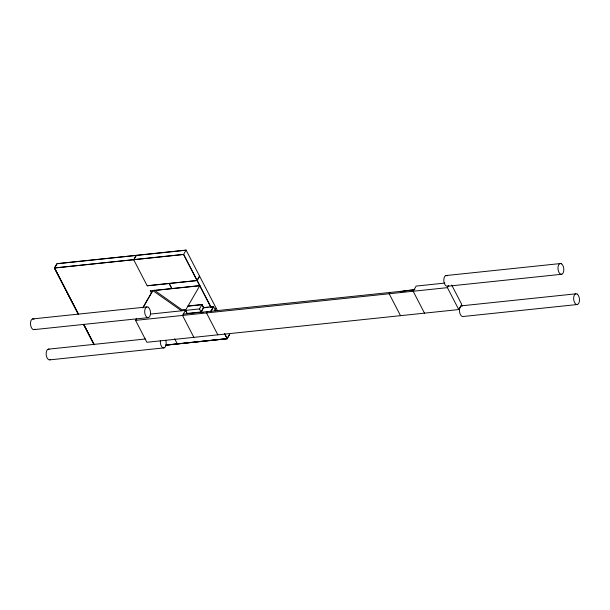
<?xml version="1.0" encoding="UTF-8"?>
<svg xmlns="http://www.w3.org/2000/svg" width="610" height="610" viewBox="0 0 610 610"><rect width="100%" height="100%" fill="white"/><g stroke="black" fill="none" stroke-linecap="round" stroke-linejoin="round"><path stroke-width="0.91" d="M78.385 314.402L54.389 268.042L56.921 263.657L186.103 250.1L217.511 310.795M133.826 259.73L136.304 255.437L186.042 250.222M451.697 285.022L461.724 304.405L458.75 309.56L146.896 342.279L135.557 320.372L136.487 318.763M142.984 307.501L152.736 290.604L199.874 285.579L182.527 315.439L193.866 337.353M142.847 307.936L152.843 290.627L181.559 310.81M54.389 268.042L183.572 254.484L186.103 250.1M199.485 276.193L197 280.493L147.269 285.709M199.539 276.299L197.053 280.6L169.275 283.513L171.883 288.553M150.8 314.036L199.485 308.927L202.032 304.512L203.595 307.539L201.041 311.969L186.995 313.441M208.109 307.371L203.542 307.844L201.109 312.061L199.485 308.927M201.971 312.221L203.046 312.594M207.248 311.634L206.5 312.93L217.839 334.837M210.702 311.397L213.53 306.494L215.688 310.856M210.831 311.565L213.584 306.792L209.931 307.173M214.873 310.475L216.054 308.218M229.551 334.303L227.072 338.596L177.342 343.819L174.612 338.779M165.905 345.207L227.194 338.779L229.726 334.394M389.927 292.472L389.18 293.761L400.518 315.667M401.624 291.519L400.793 291.847M402.806 291.153L414.945 289.514M135.557 320.372L447.412 287.653L448.685 285.442M150.251 290.833A0.839 0.419 -27.4 0 0 150.556 290.863L199.767 285.785M32.551 318.931L146.728 306.952M445.864 275.567L560.033 263.589M188.101 305.976L202.032 304.512M187.987 306.182L201.918 304.718L203.542 307.844M203.595 307.539L213.53 306.494M444.835 283.078L416.134 286.09L413.161 291.244L424.499 313.151M34.305 329.598L148.482 317.619M447.618 286.235L561.787 274.256M183.274 314.15L413.9 289.956M48.213 349.187L145.401 338.985M461.518 305.823L575.695 293.845M165.928 345.016L177.228 343.827M165.95 345.123L227.24 338.687L224.625 333.632M49.967 359.847L164.136 347.868M577.449 304.512L463.272 316.483A5.429 2.897 84 0 1 459.597 312.046L459.467 310.635A5.429 2.897 84 0 1 462.273 305.77L462.479 305.862M447.382 275.834L446.619 275.522A5.429 2.897 84 0 0 443.805 280.379L443.943 281.789A5.429 2.897 84 0 0 448.312 285.823M34.069 319.198L33.306 318.885A5.429 2.897 84 0 0 30.5 323.742L30.63 325.153A5.429 2.897 84 0 0 35.006 329.187M49.166 349.217L48.96 349.133A5.429 2.897 84 0 0 46.154 353.998L46.291 355.409A5.429 2.897 84 0 0 50.66 359.435M154.223 290.108L181.91 309.743L184.441 309.529A0.961 0.48 -27.4 0 1 184.975 309.827A0.961 0.48 -27.4 0 1 184.418 310.513M447.412 287.653L458.75 309.56M211.212 307.486L183.618 254.4L54.443 267.95L78.431 314.31M183.572 254.484L210.969 307.478M224.472 333.571L227.194 338.779M185.562 310.391L187.285 313.731M185.432 310.414L187.049 313.548M171.768 288.56L169.161 283.52L147.208 285.823L133.712 259.746L136.19 255.445L57.088 263.749L54.61 268.042L78.545 314.287M150.556 290.863L151.371 292.426A0.839 0.419 -27.4 0 1 151.059 292.396M83.761 324.383L94.207 344.558M83.669 324.428L94.138 344.658M83.616 324.512L94.085 344.741M165.737 340.296A5.429 2.897 84 0 1 164.494 347.708A5.429 2.897 84 0 1 160.46 343.43L160.331 342.019A5.429 2.897 84 0 1 160.399 340.639M561.551 263.856L560.788 263.543A5.429 2.897 84 0 0 557.982 268.4L558.112 269.811A5.429 2.897 84 0 0 563.076 273.097A5.429 2.897 84 0 0 561.551 263.856M577.205 294.111L576.442 293.791A5.429 2.897 84 0 0 573.636 298.656L573.774 300.067A5.429 2.897 84 0 0 578.73 303.345A5.429 2.897 84 0 0 577.205 294.111M148.245 307.219L147.483 306.906A5.429 2.897 84 0 0 144.677 311.763L144.806 313.174A5.429 2.897 84 0 0 149.763 316.46A5.429 2.897 84 0 0 148.245 307.219"/></g></svg>
